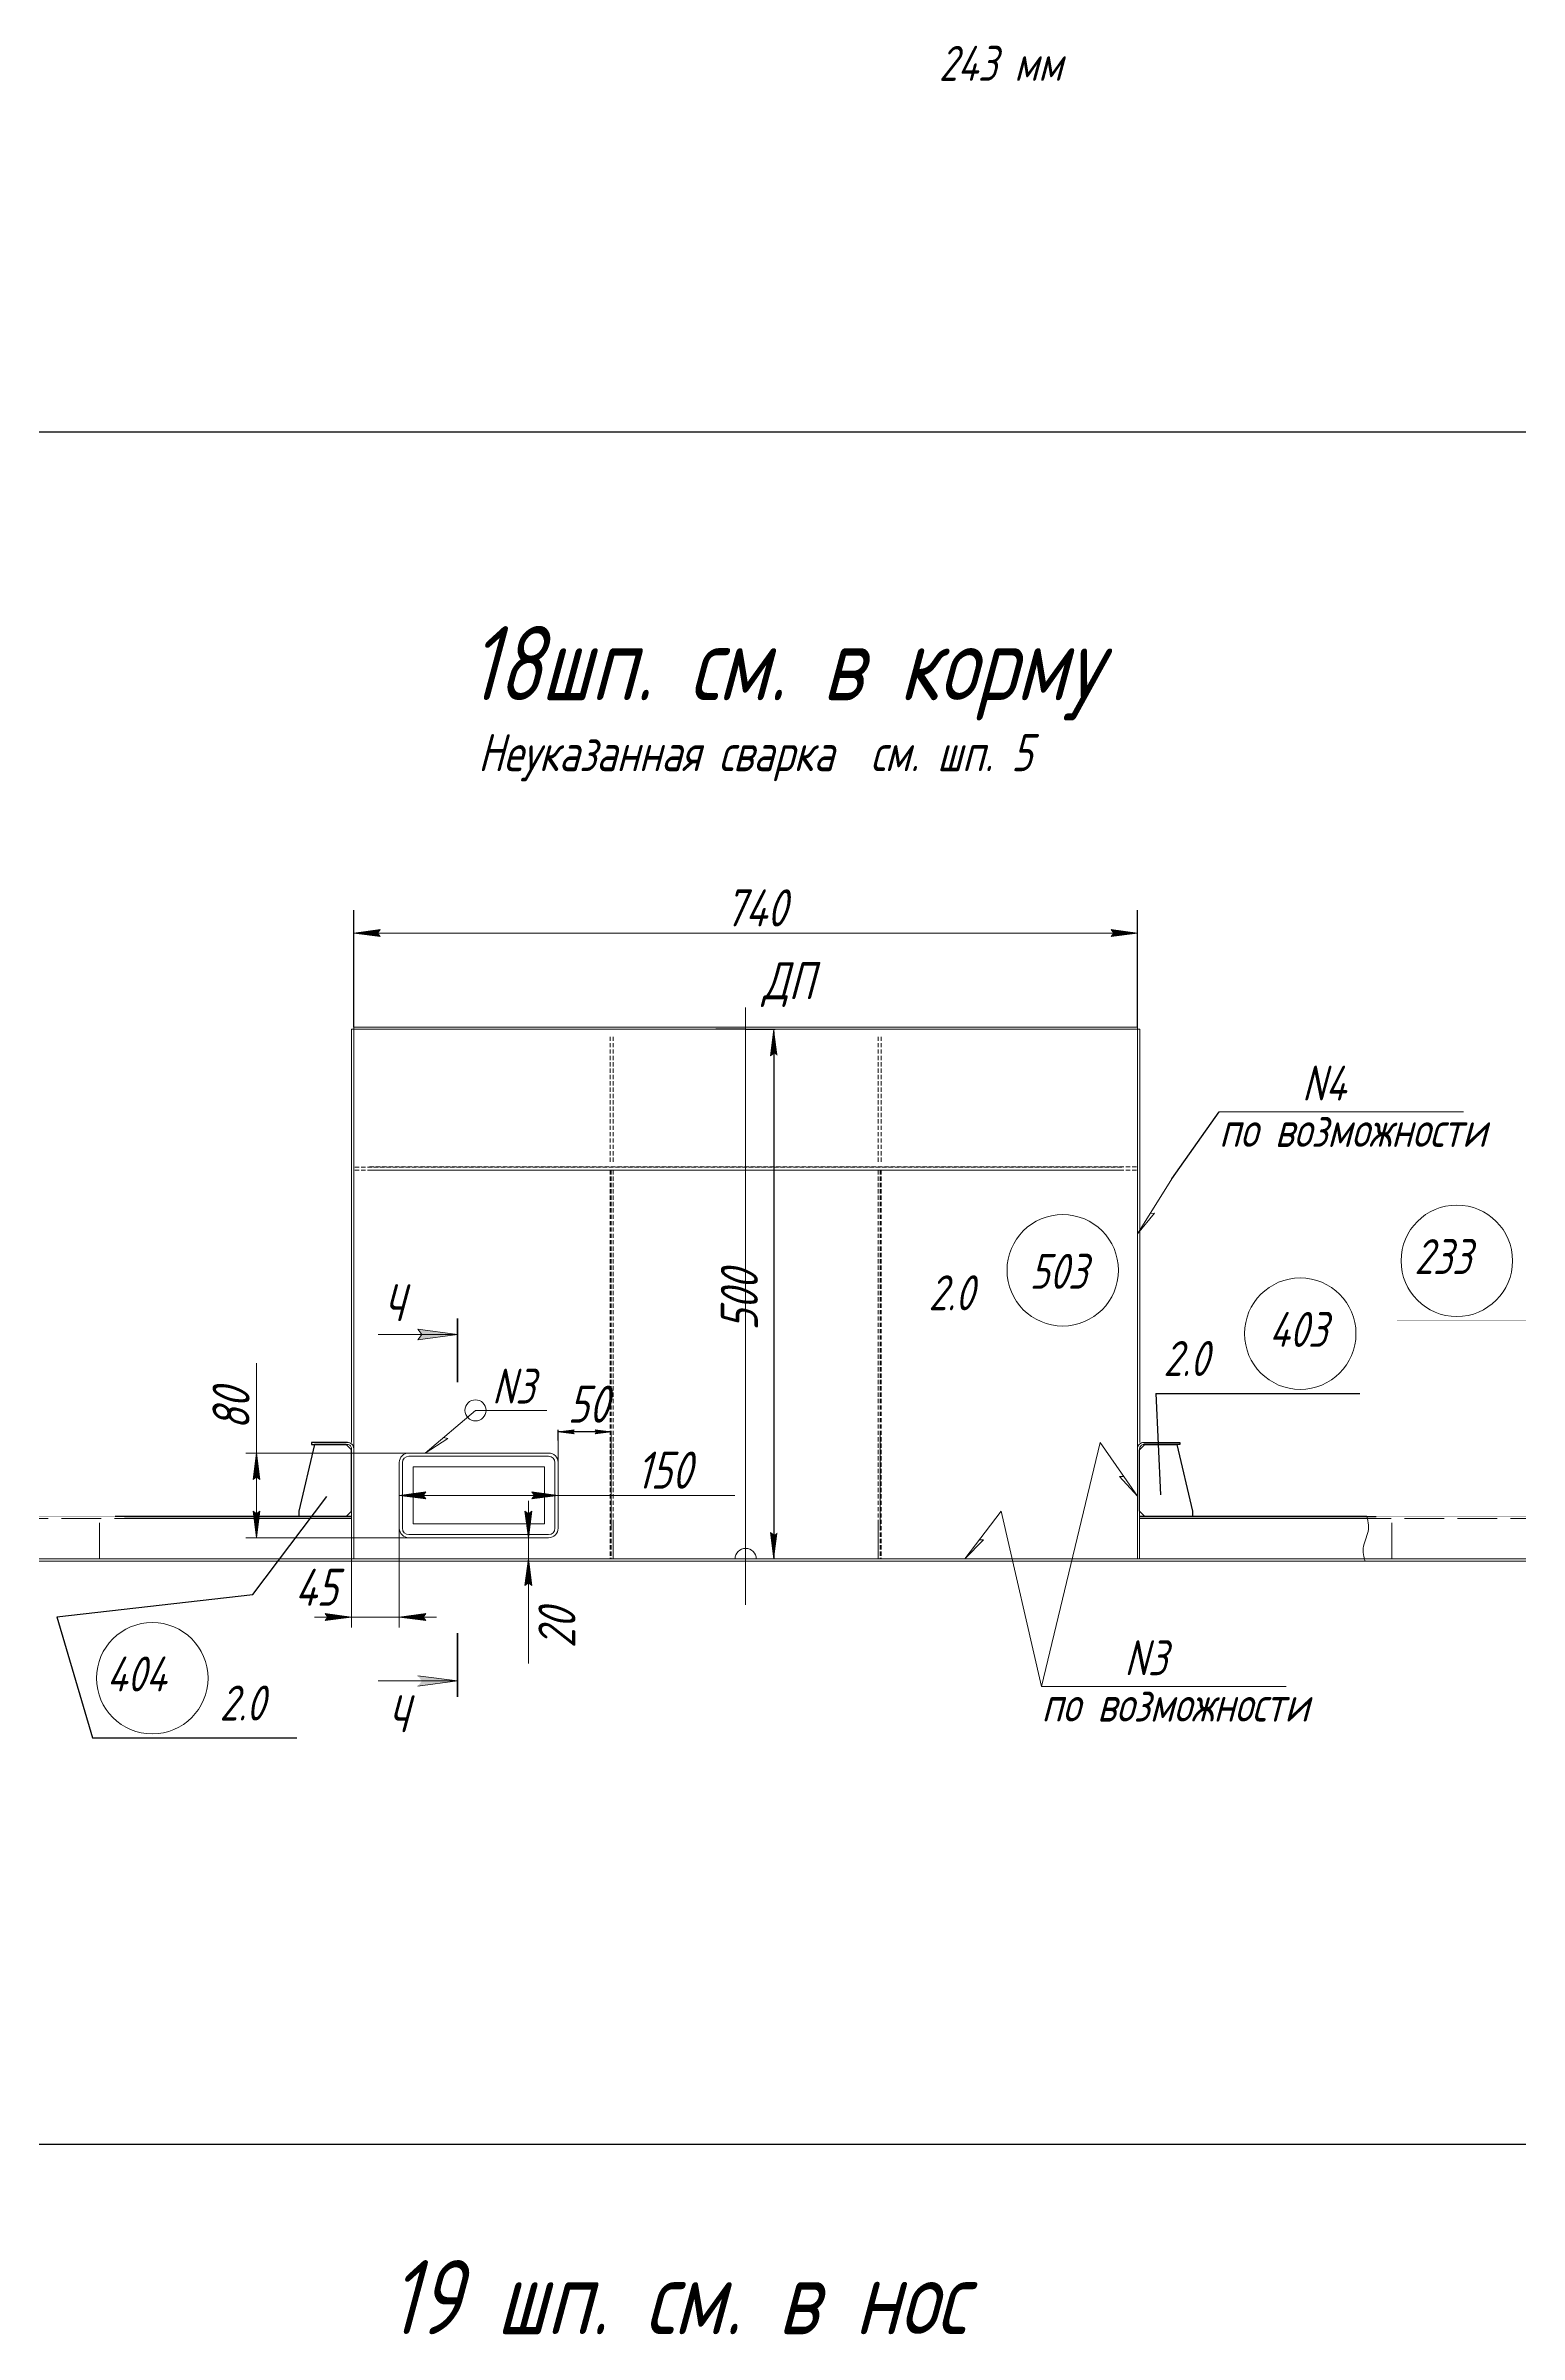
# Model space of a CAD drawing. Header units: millimetres. Extents: x 77380 to 135900, y -26587 to 17301.
# Drawn here: x 99892 to 101283, y -11229 to -9068 of the extents above; entities that cross this region are included whole.
import ezdxf

# ---------------------------------------------------------------- set-up
doc = ezdxf.new("R2010")
doc.units = ezdxf.units.MM
for name, pattern in [('K5LT32768', [0]), ('K5LT32770', [0]), ('K5LT32772', [0]), ('K5LT32773', [50, 37.5, -12.5]), ('K5LT32784', [850.2, 600, -125, 0.2, -125]), ('K5LT32789', [340.2, 240, -50, 0.2, -50]), ('K5LT_AXLED', [19.5, 15, -1.5, 1.5, -1.5]), ('K5LT_DASHED', [6, 4, -2]), ('K5LT_REINFORCED', [0]), ('K5LT_THIN', [0]), ('K5LT_THIN_INCLUDED_TO_HATCHING', [0])]:
    doc.linetypes.add(name, pattern=pattern)
doc.layers.add('4001', color=7, linetype='Continuous')
doc.styles.add('KDIMTEXTSTYLE', font='GOST_AU.SHX', dxfattribs={"width": 0.96, "oblique": 15, "height": 5})
doc.styles.add('KTEXTSTYLE', font='GOST_AU.SHX', dxfattribs={"width": 0.96, "height": 5})

# ---------------------------------------------------------------- blocks, each defined once
blk = doc.blocks.new('KDIMARROW_01')
blk.add_hatch(color=0).paths.add_polyline_path([(0, 0), (-15, 2), (-13.5, 0), (-15, -2)])
at = {"color": 0, "linetype": 'K5LT_THIN', "lineweight": 18}
for p, q in [((-13.5, 0), (-15, 2)), ((-15, 2), (0, 0)), ((0, 0), (-15, -2)), ((-15, -2), (-13.5, 0))]:
    blk.add_line(p, q, dxfattribs=at)
at = {"layer": '4001', "color": 0, "linetype": 'K5LT_THIN', "lineweight": 18}
blk.add_line((0, 0), (-1, 0), dxfattribs=at)

msp = doc.modelspace()

# ---------------------------------------------------------------- hatches: boundary and pattern name
for points in [[(100204.931, -9906.093), (100207.431, -9902.801), (100182.431, -9906.093), (100207.431, -9909.384)], [(100182.432, -9906.093), (100207.432, -9902.802), (100204.932, -9906.093), (100207.432, -9909.384)], [(100922.431, -9906.093), (100897.431, -9902.801), (100899.931, -9906.093), (100897.431, -9909.384)], [(100899.932, -9906.093), (100897.432, -9902.802), (100922.432, -9906.093), (100897.432, -9909.384)], [(100582.483, -10021.882), (100579.191, -9996.882), (100575.9, -10021.882), (100579.191, -10019.382)], [(100280.484, -10284.968), (100242.984, -10280.031), (100246.734, -10284.968), (100242.984, -10289.905)], [(100093.898, -10421.882), (100090.607, -10396.882), (100087.316, -10421.882), (100090.607, -10419.382)], [(100247.931, -10436.882), (100250.431, -10433.591), (100225.431, -10436.882), (100250.431, -10440.174)], [(100375.431, -10436.882), (100350.431, -10433.591), (100352.931, -10436.882), (100350.431, -10440.174)], [(100090.607, -10476.882), (100093.898, -10451.882), (100090.607, -10454.382), (100087.316, -10451.882)], [(100347.383, -10476.882), (100350.675, -10451.882), (100347.383, -10454.382), (100344.092, -10451.882)], [(100579.191, -10496.882), (100582.483, -10471.882), (100579.191, -10474.382), (100575.9, -10471.882)], [(100350.675, -10521.882), (100347.383, -10496.882), (100344.092, -10521.882), (100347.383, -10519.382)], [(100180.432, -10551.728), (100155.432, -10548.437), (100157.932, -10551.728), (100155.432, -10555.019)], [(100247.931, -10551.728), (100250.431, -10548.437), (100225.431, -10551.728), (100250.431, -10555.019)], [(100280.484, -10612.074), (100242.984, -10607.137), (100246.734, -10612.074), (100242.984, -10617.011)]]:
    msp.add_hatch(color=7).paths.add_polyline_path(points)

# ---------------------------------------------------------------- linework, layer by layer
at = {"color": 6}
for p, q in [((94137.059, -9432.779), (102487.549, -9432.779)), ((94137.059, -11049.459), (102487.549, -11049.459))]:
    msp.add_line(p, q, dxfattribs=at)
for p, q in [((100182.431, -9994.882), (100182.431, -9884.307)), ((100182.432, -9994.883), (100182.432, -9887.546)), ((100922.431, -9994.882), (100922.431, -9887.546)), ((100922.432, -9994.883), (100922.432, -9884.307)), ((100551.807, -9996.883), (100524.422, -9996.883)), ((100553.057, -9996.882), (100580.441, -9996.882)), ((100579.191, -9999.382), (100579.191, -10496.882)), ((100425.431, -10376.882), (100375.431, -10376.882))]:
    msp.add_line(p, q)
at = {"color": 7, "linetype": 'K5LT_THIN', "lineweight": 18}
for p, q in [((100182.431, -9906.093), (100207.431, -9902.801)), ((100207.431, -9909.384), (100182.431, -9906.093)), ((100182.431, -9906.093), (100332.431, -9906.093)), ((100182.432, -9906.093), (100207.432, -9909.384)), ((100772.432, -9906.093), (100182.432, -9906.093)), ((100204.932, -9906.093), (100207.432, -9902.802)), ((100207.432, -9909.384), (100204.932, -9906.093)), ((100332.431, -9906.093), (100922.431, -9906.093)), ((100922.432, -9906.093), (100772.432, -9906.093)), ((100899.931, -9906.093), (100897.431, -9902.801)), ((100922.431, -9906.093), (100897.431, -9909.384)), ((100897.431, -9909.384), (100899.931, -9906.093)), ((100922.432, -9906.093), (100897.432, -9902.802)), ((100897.432, -9909.384), (100922.432, -9906.093)), ((100180.401, -9996.882), (100180.401, -10386.882)), ((100180.402, -9996.883), (100180.402, -10386.883)), ((100180.402, -9996.883), (100182.432, -9996.883)), ((100182.401, -9996.882), (100182.401, -10386.882)), ((100182.401, -9996.882), (100182.401, -10386.882)), ((100182.402, -9996.883), (100182.402, -10386.883)), ((100922.431, -9994.882), (100182.431, -9994.882)), ((100182.431, -9996.882), (100182.431, -10496.882)), ((100182.431, -9996.882), (100182.431, -10496.882)), ((100922.431, -9996.882), (100182.431, -9996.882)), ((100182.432, -9994.883), (100922.432, -9994.883)), ((100182.432, -9994.883), (100182.432, -9996.883)), ((100182.432, -9996.883), (100182.432, -10496.883)), ((100182.432, -9996.883), (100922.432, -9996.883)), ((100579.191, -9996.882), (100575.9, -10021.882)), ((100579.191, -9996.882), (100579.191, -10016.882)), ((100922.431, -9994.882), (100922.431, -9996.882)), ((100922.431, -9996.882), (100922.431, -10496.882)), ((100924.461, -9996.882), (100922.431, -9996.882)), ((100922.432, -9996.883), (100922.432, -10496.883)), ((100922.432, -9996.883), (100922.432, -10496.883)), ((100922.461, -9996.882), (100922.461, -10386.882)), ((100922.462, -9996.883), (100922.462, -10386.883)), ((100922.462, -9996.883), (100922.462, -10386.883)), ((100924.461, -9996.882), (100924.461, -10386.882)), ((100924.462, -9996.883), (100924.462, -10386.883)), ((100575.9, -10021.882), (100579.191, -10019.382)), ((100579.191, -10016.882), (100579.191, -10051.882)), ((100579.191, -10016.882), (100579.191, -10054.681)), ((100579.191, -10054.681), (100579.191, -10115.531)), ((100999.438, -10074.946), (101230.283, -10074.946)), ((100999.438, -10074.946), (101154.438, -10074.946)), ((100999.438, -10074.946), (101230.283, -10074.946)), ((100182.402, -10129.883), (100182.402, -10496.883)), ((100182.402, -10129.883), (100182.402, -10496.883)), ((100922.461, -10129.882), (100922.461, -10496.882)), ((100922.461, -10129.882), (100922.461, -10496.882)), ((100954.663, -10138.155), (100922.462, -10189.87)), ((100922.462, -10189.87), (100938.47, -10170.387)), ((100938.47, -10170.387), (100934.355, -10170.77)), ((100246.734, -10284.968), (100242.984, -10280.031)), ((100242.984, -10280.031), (100280.484, -10284.968)), ((100205.484, -10284.968), (100280.484, -10284.968)), ((100280.484, -10284.968), (100242.984, -10289.905)), ((100242.984, -10289.905), (100246.734, -10284.968)), ((100090.607, -10372.882), (100090.607, -10312.032)), ((100297.383, -10356.65), (100249.987, -10396.882)), ((100297.383, -10356.65), (100364.848, -10356.65)), ((100090.607, -10396.882), (100090.607, -10372.882)), ((100249.987, -10396.882), (100271.176, -10383.213)), ((100271.176, -10383.213), (100267.141, -10382.322)), ((100375.431, -10467.882), (100375.431, -10376.882)), ((100425.431, -10466.2), (100425.431, -10376.882)), ((100679.432, -10466.2), (100679.432, -10376.883)), ((100887.255, -10386.882), (100831.762, -10617.466)), ((100887.255, -10386.882), (100922.431, -10437.634)), ((100234.431, -10396.882), (100080.607, -10396.882)), ((100087.316, -10421.882), (100090.607, -10396.882)), ((100090.607, -10396.882), (100093.898, -10421.882)), ((100090.607, -10396.882), (100090.607, -10476.882)), ((100180.432, -10496.883), (100180.432, -10392.809)), ((100180.432, -10496.882), (100180.432, -10392.809)), ((100182.432, -10496.883), (100182.432, -10392.809)), ((100182.432, -10496.882), (100182.432, -10392.809)), ((100225.431, -10405.882), (100225.431, -10467.882)), ((100225.431, -10467.882), (100225.431, -10405.882)), ((100225.431, -10405.882), (100225.431, -10446.882)), ((100228.431, -10467.882), (100228.431, -10405.882)), ((100228.431, -10405.882), (100228.431, -10467.882)), ((100366.431, -10396.882), (100234.431, -10396.882)), ((100234.431, -10396.882), (100366.431, -10396.882)), ((100234.431, -10399.882), (100366.431, -10399.882)), ((100366.431, -10399.882), (100234.431, -10399.882)), ((100362.431, -10409.882), (100238.431, -10409.882)), ((100238.431, -10409.882), (100238.431, -10463.882)), ((100362.431, -10463.882), (100362.431, -10409.882)), ((100372.431, -10405.882), (100372.431, -10467.882)), ((100372.431, -10467.882), (100372.431, -10405.882)), ((100375.431, -10467.882), (100375.431, -10405.882)), ((100375.431, -10405.882), (100375.431, -10467.882)), ((100375.431, -10405.882), (100375.431, -10446.882)), ((100922.431, -10496.883), (100922.431, -10392.809)), ((100922.431, -10496.882), (100922.431, -10392.809)), ((100924.432, -10496.883), (100924.432, -10392.809)), ((100924.432, -10496.882), (100924.432, -10392.809)), ((100090.607, -10419.382), (100087.316, -10421.882)), ((100093.898, -10421.882), (100090.607, -10419.382)), ((100225.431, -10436.882), (100250.431, -10433.591)), ((100250.431, -10433.591), (100247.931, -10436.882)), ((100352.931, -10436.882), (100350.431, -10433.591)), ((100350.431, -10433.591), (100375.431, -10436.882)), ((100922.431, -10437.634), (100905.485, -10418.962)), ((100905.485, -10418.962), (100909.614, -10419.142)), ((100090.607, -10476.882), (100087.316, -10451.882)), ((100087.316, -10451.882), (100090.607, -10454.382)), ((100090.607, -10454.382), (100093.898, -10451.882)), ((100093.898, -10451.882), (100090.607, -10476.882)), ((100250.431, -10440.174), (100225.431, -10436.882)), ((100225.431, -10436.882), (100375.431, -10436.882)), ((100247.931, -10436.882), (100250.431, -10440.174)), ((100347.383, -10454.382), (100344.092, -10451.882)), ((100344.092, -10451.882), (100347.383, -10476.882)), ((100347.383, -10476.882), (100347.383, -10441.882)), ((100347.383, -10476.882), (100350.675, -10451.882)), ((100350.675, -10451.882), (100347.383, -10454.382)), ((100375.431, -10436.882), (100350.431, -10440.174)), ((100350.431, -10440.174), (100352.931, -10436.882)), ((100375.431, -10436.882), (100472.931, -10436.882)), ((100472.931, -10436.882), (100542.38, -10436.882)), ((100793.61, -10451.883), (100759.379, -10496.882)), ((100793.61, -10451.883), (100831.762, -10617.466)), ((100180.432, -10458.81), (99957.589, -10458.81)), ((99965.466, -10458.809), (100180.432, -10458.809)), ((100234.431, -10476.882), (100080.607, -10476.882)), ((100180.432, -10467.787), (100180.432, -10561.728)), ((100225.431, -10467.882), (100225.431, -10561.728)), ((100366.431, -10473.882), (100234.431, -10473.882)), ((100234.431, -10473.882), (100366.431, -10473.882)), ((100234.431, -10476.882), (100366.431, -10476.882)), ((100366.431, -10476.882), (100234.431, -10476.882)), ((100238.431, -10463.882), (100362.431, -10463.882)), ((100366.431, -10476.882), (100337.383, -10476.882)), ((100347.383, -10476.882), (100347.383, -10496.882)), ((100579.191, -10474.382), (100575.9, -10471.882)), ((100575.9, -10471.882), (100579.191, -10496.882)), ((100924.432, -10458.809), (101147.274, -10458.809)), ((101139.397, -10458.81), (100924.432, -10458.81)), ((99942.431, -10496.883), (99942.431, -10496.882)), ((100367.233, -10496.882), (100337.383, -10496.882)), ((100347.383, -10496.882), (100344.092, -10521.882)), ((100350.675, -10521.882), (100347.383, -10496.882)), ((100347.383, -10496.882), (100347.383, -10531.882)), ((100347.383, -10496.882), (100347.383, -10534.681)), ((100427.432, -10496.883), (100427.432, -10496.882)), ((100427.432, -10496.882), (100427.432, -10496.882)), ((100677.432, -10496.882), (100677.432, -10496.883)), ((100677.432, -10496.882), (100677.432, -10496.882)), ((100737.63, -10496.882), (100767.48, -10496.882)), ((100759.379, -10496.882), (100777.134, -10478.978)), ((100777.134, -10478.978), (100773.001, -10478.975)), ((100344.092, -10521.882), (100347.383, -10519.382)), ((100347.383, -10519.382), (100350.675, -10521.882)), ((100347.383, -10534.681), (100347.383, -10595.531)), ((100180.432, -10551.728), (100145.432, -10551.728)), ((100180.432, -10551.728), (100155.432, -10548.437)), ((100155.432, -10548.437), (100157.932, -10551.728)), ((100157.932, -10551.728), (100155.432, -10555.019)), ((100155.432, -10555.019), (100180.432, -10551.728)), ((100225.431, -10551.728), (100180.432, -10551.728)), ((100250.431, -10548.437), (100225.431, -10551.728)), ((100225.431, -10551.728), (100250.431, -10555.019)), ((100225.431, -10551.728), (100260.431, -10551.728)), ((100247.931, -10551.728), (100250.431, -10548.437)), ((100250.431, -10555.019), (100247.931, -10551.728)), ((100242.984, -10607.137), (100280.484, -10612.074)), ((100205.484, -10612.074), (100280.484, -10612.074)), ((100280.484, -10612.074), (100242.984, -10617.011)), ((100831.762, -10617.466), (100986.762, -10617.466)), ((100831.762, -10617.466), (101062.607, -10617.466))]:
    msp.add_line(p, q, dxfattribs=at)
at = {"color": 1, "linetype": 'K5LT32772', "lineweight": 18, "true_color": 0xff0000}
for p, q in [((100552.432, -10540.069), (100552.432, -9976.234)), ((100552.432, -10540.069), (100552.432, -9976.235)), ((101162.432, -10496.882), (99942.431, -10496.882)), ((99942.431, -10496.882), (101162.432, -10496.882))]:
    msp.add_line(p, q, dxfattribs=at)
at = {"color": 30, "linetype": 'K5LT_AXLED', "lineweight": 18, "true_color": 0xff8000}
for p in [(100552.432, -10540.07), (100552.432, -10540.069)]:
    msp.add_line(p, (100552.432, -9976.235), dxfattribs=at)
at = {"color": 7, "linetype": 'K5LT_DASHED', "lineweight": 18}
for p, q in [((100424.431, -10121.882), (100424.431, -10001.882)), ((100424.431, -10121.882), (100424.431, -10001.882)), ((100424.431, -10121.882), (100424.431, -10001.882)), ((100424.432, -10121.883), (100424.432, -10001.883)), ((100427.431, -10121.882), (100427.431, -10001.882)), ((100427.431, -10121.882), (100427.431, -10001.882)), ((100427.431, -10121.882), (100427.431, -10001.882)), ((100427.432, -10121.883), (100427.432, -10001.883)), ((100677.431, -10121.882), (100677.431, -10001.882)), ((100677.432, -10121.883), (100677.432, -10001.883)), ((100677.432, -10121.883), (100677.432, -10001.883)), ((100677.432, -10121.883), (100677.432, -10001.883)), ((100680.431, -10121.882), (100680.431, -10001.882)), ((100680.432, -10121.883), (100680.432, -10001.883)), ((100680.432, -10121.883), (100680.432, -10001.883)), ((100680.432, -10121.883), (100680.432, -10001.883)), ((100907.462, -10126.883), (100182.432, -10126.883)), ((100907.462, -10129.883), (100182.432, -10129.883)), ((100197.401, -10126.882), (100922.431, -10126.882)), ((100197.401, -10129.882), (100922.431, -10129.882)), ((100424.432, -10129.883), (100424.432, -10496.883)), ((100425.431, -10129.882), (100425.431, -10496.882)), ((100427.431, -10129.882), (100427.431, -10496.882)), ((100427.431, -10129.882), (100427.431, -10496.882)), ((100427.431, -10129.882), (100427.431, -10496.882)), ((100427.432, -10129.883), (100427.432, -10496.883)), ((100677.431, -10129.882), (100677.431, -10496.882)), ((100677.432, -10129.883), (100677.432, -10496.883)), ((100677.432, -10129.883), (100677.432, -10496.883)), ((100677.432, -10129.883), (100677.432, -10496.883)), ((100679.432, -10129.883), (100679.432, -10496.883)), ((100680.431, -10129.882), (100680.431, -10496.882))]:
    msp.add_line(p, q, dxfattribs=at)
at = {"color": 7}
for p, q in [((100954.663, -10138.155), (100999.438, -10074.946)), ((100375.431, -10385.042), (100375.431, -10374.882))]:
    msp.add_line(p, q, dxfattribs=at)
at = {"color": 134, "linetype": 'K5LT_REINFORCED', "lineweight": 100, "true_color": 0x009696}
for p, q in [((100280.484, -10269.968), (100280.484, -10329.968)), ((100280.484, -10567.074), (100280.484, -10627.074))]:
    msp.add_line(p, q, dxfattribs=at)
at = {"color": 1, "linetype": 'K5LT32772', "true_color": 0xff0000}
for p, q in [((100939.715, -10340.58), (101132.428, -10340.58)), ((100939.715, -10340.58), (100944.168, -10436.427)), ((99902.234, -10551.601), (99935.886, -10665.852)), ((99935.886, -10665.852), (100128.599, -10665.852))]:
    msp.add_line(p, q, dxfattribs=at)
at = {"color": 7, "linetype": 'K5LT_THIN'}
for p, q in [((100145.431, -10388.882), (100130.432, -10451.883)), ((100145.431, -10388.883), (100130.432, -10451.883)), ((100176.432, -10386.809), (100142.504, -10386.809)), ((100142.504, -10386.809), (100142.504, -10388.81)), ((100176.432, -10386.81), (100142.504, -10386.81)), ((100142.504, -10386.81), (100142.504, -10388.81)), ((100142.504, -10388.81), (100176.432, -10388.81)), ((100142.504, -10388.81), (100176.432, -10388.81)), ((100175.431, -10388.882), (100145.431, -10388.882)), ((100175.431, -10388.883), (100145.431, -10388.883)), ((100180.432, -10393.883), (100175.431, -10388.882)), ((100180.432, -10393.883), (100175.431, -10388.883)), ((100924.432, -10393.883), (100929.432, -10388.882)), ((100924.432, -10393.883), (100929.432, -10388.883)), ((100928.431, -10386.809), (100962.359, -10386.809)), ((100928.431, -10386.81), (100962.359, -10386.81)), ((100962.359, -10388.81), (100928.431, -10388.81)), ((100962.359, -10388.81), (100928.431, -10388.81)), ((100929.432, -10388.882), (100959.432, -10388.882)), ((100929.432, -10388.883), (100959.432, -10388.883)), ((100959.432, -10388.882), (100974.432, -10451.883)), ((100959.432, -10388.883), (100974.432, -10451.883)), ((100962.359, -10386.809), (100962.359, -10388.81)), ((100962.359, -10386.81), (100962.359, -10388.81)), ((100180.432, -10451.883), (100180.432, -10393.883)), ((100180.432, -10451.883), (100180.432, -10393.883)), ((100924.432, -10451.883), (100924.432, -10393.883)), ((100924.432, -10451.883), (100924.432, -10393.883)), ((100130.432, -10451.883), (100130.432, -10456.883)), ((100130.432, -10451.883), (100130.432, -10456.882)), ((100175.431, -10456.883), (100180.432, -10451.883)), ((100175.431, -10456.882), (100180.432, -10451.883)), ((100929.432, -10456.883), (100924.432, -10451.883)), ((100929.432, -10456.882), (100924.432, -10451.883)), ((100974.432, -10451.883), (100974.432, -10456.883)), ((100974.432, -10451.883), (100974.432, -10456.882)), ((100180.432, -10456.81), (99957.061, -10456.81)), ((99965.997, -10456.81), (100180.432, -10456.81)), ((100130.432, -10456.882), (100175.431, -10456.882)), ((100130.432, -10456.883), (100175.431, -10456.883)), ((101138.866, -10456.81), (100924.432, -10456.81)), ((100924.432, -10456.81), (101147.802, -10456.81)), ((100974.432, -10456.882), (100929.432, -10456.882)), ((100974.432, -10456.883), (100929.432, -10456.883))]:
    msp.add_line(p, q, dxfattribs=at)
at = {"color": 3, "linetype": 'K5LT32768', "lineweight": 18, "true_color": 0x00ff00}
for p, q in [((100180.432, -10496.882), (100180.432, -10392.809)), ((100180.432, -10496.882), (100180.432, -10392.809)), ((100182.432, -10496.882), (100182.432, -10392.809)), ((100182.432, -10496.882), (100182.432, -10392.809)), ((100922.431, -10496.882), (100922.431, -10392.809)), ((100922.431, -10496.882), (100922.431, -10392.809)), ((100924.432, -10496.882), (100924.432, -10392.809)), ((100924.432, -10496.882), (100924.432, -10392.809)), ((101692.431, -10496.882), (99412.432, -10496.882)), ((101692.431, -10498.882), (99412.432, -10498.882)), ((101652.432, -10496.882), (99452.432, -10496.882))]:
    msp.add_line(p, q, dxfattribs=at)
at = {"color": 1, "true_color": 0xff0000}
for p, q in [((100087.228, -10530.612), (100156.904, -10438.091)), ((99902.234, -10551.601), (100087.228, -10530.612))]:
    msp.add_line(p, q, dxfattribs=at)
at = {"color": 1, "linetype": 'K5LT32773', "lineweight": 18, "true_color": 0xff0000}
for p, q in [((99456.504, -10458.809), (100180.432, -10458.809)), ((100924.432, -10458.809), (101648.359, -10458.809))]:
    msp.add_line(p, q, dxfattribs=at)
at = {"color": 3, "linetype": 'K5LT32789', "lineweight": 18, "true_color": 0x00ff00}
for p, q in [((99942.431, -10462.883), (99942.431, -10496.882)), ((100427.432, -10496.882), (100427.432, -10462.882)), ((100427.432, -10462.883), (100427.432, -10496.882)), ((100677.432, -10462.882), (100677.432, -10496.882)), ((100677.432, -10496.882), (100677.432, -10462.883)), ((101162.432, -10496.882), (101162.432, -10462.883))]:
    msp.add_line(p, q, dxfattribs=at)
at = {"color": 7, "linetype": 'K5LT_THIN_INCLUDED_TO_HATCHING', "lineweight": 18}
for p, q in [((101138.383, -10476.807), (101137.677, -10478.78)), ((101139.061, -10474.833), (101138.383, -10476.807)), ((101138.866, -10456.81), (101139.403, -10458.834)), ((101139.657, -10472.855), (101139.061, -10474.833)), ((101139.403, -10458.834), (101139.886, -10460.855)), ((101140.125, -10470.873), (101139.657, -10472.855)), ((101139.886, -10460.855), (101140.264, -10462.872)), ((101140.432, -10468.884), (101140.125, -10470.873)), ((101140.264, -10462.872), (101140.497, -10464.883)), ((101140.557, -10466.887), (101140.432, -10468.884)), ((101140.497, -10464.883), (101140.557, -10466.887)), ((99955.25, -10498.771), (99955.28, -10498.882)), ((101135.602, -10486.702), (101135.467, -10488.698)), ((101135.467, -10488.698), (101135.517, -10490.702)), ((101135.517, -10490.702), (101135.742, -10492.713)), ((101135.919, -10484.713), (101135.602, -10486.702)), ((101135.742, -10492.713), (101136.113, -10494.73)), ((101136.395, -10482.731), (101135.919, -10484.713)), ((101136.113, -10494.73), (101136.591, -10496.751)), ((101136.996, -10480.754), (101136.395, -10482.731)), ((101136.591, -10496.751), (101137.127, -10498.774)), ((101137.677, -10478.78), (101136.996, -10480.754)), ((101137.127, -10498.774), (101137.156, -10498.882))]:
    msp.add_line(p, q, dxfattribs=at)
at = {"color": 1, "linetype": 'K5LT32784', "lineweight": 18, "true_color": 0xff0000}
msp.add_line((99325.786, -10496.882), (101790.815, -10496.882), dxfattribs=at)
at = {"color": 1, "linetype": 'K5LT32772', "true_color": 0xff0000, "const_width": 0.18}
for points in [[(101167.504, -10271.783), (101490.731, -10271.783), (101639.276, -10184.098)], [(99452.432, -10462.883), (99458.505, -10456.81), (100180.432, -10456.81)], [(100924.432, -10456.81), (101646.359, -10456.81), (101652.432, -10462.883)]]:
    msp.add_lwpolyline(points, dxfattribs=at)
at = {"color": 2, "linetype": 'K5LT32770', "true_color": 0xffff00, "const_width": 0.18}
for points in [[(100180.432, -10451.883), (100180.432, -10393.883), (100175.431, -10388.882), (100145.431, -10388.882), (100130.432, -10451.883), (100130.432, -10456.882), (100175.431, -10456.882), (100180.432, -10451.883)], [(100180.432, -10451.882), (100180.432, -10393.882), (100175.431, -10388.882), (100145.431, -10388.882), (100130.432, -10451.882), (100130.432, -10456.882), (100175.431, -10456.882), (100180.432, -10451.882)], [(100924.432, -10451.883), (100924.432, -10393.883), (100929.432, -10388.882), (100959.432, -10388.882), (100974.432, -10451.883), (100974.432, -10456.882), (100929.432, -10456.882), (100924.432, -10451.883)], [(100924.432, -10451.882), (100924.432, -10393.882), (100929.432, -10388.882), (100959.432, -10388.882), (100974.432, -10451.882), (100974.432, -10456.882), (100929.432, -10456.882), (100924.432, -10451.882)]]:
    msp.add_lwpolyline(points, dxfattribs=at)
at = {"color": 3, "linetype": 'K5LT32768', "true_color": 0x00ff00, "const_width": 0.18}
for points in [[(100176.432, -10386.809), (100142.504, -10386.809), (100142.504, -10388.81), (100176.432, -10388.81)], [(100176.432, -10386.809), (100142.504, -10386.809), (100142.504, -10388.809), (100176.432, -10388.809)], [(100928.431, -10386.809), (100962.359, -10386.809), (100962.359, -10388.81), (100928.431, -10388.81)], [(100928.431, -10386.809), (100962.359, -10386.809), (100962.359, -10388.809), (100928.431, -10388.809)]]:
    msp.add_lwpolyline(points, dxfattribs=at)
at = {"color": 1, "linetype": 'K5LT32772', "lineweight": 18, "true_color": 0xff0000}
for centre in [(100851.8, -10224.385), (100851.8, -10224.385), (101223.864, -10215.423), (101076.068, -10284.22), (99992.246, -10609.492)]:
    msp.add_circle(centre, 52.603, dxfattribs=at)
at = {"color": 7, "linetype": 'K5LT_THIN', "lineweight": 18}
for centre, radius, start, end in [((100297.383, -10356.65), 10, 0, 359.999994), ((100176.432, -10392.809), 6, 359.998352, 90.001648), ((100176.432, -10392.809), 6, 359.998352, 90.001648), ((100176.432, -10392.808), 3.999, 359.993195, 90.006798), ((100176.432, -10392.809), 3.999, 359.993195, 90.006798), ((100928.431, -10392.809), 6, 89.998352, 180.001648), ((100928.431, -10392.809), 6, 89.998352, 180.001648), ((100928.431, -10392.808), 3.999, 89.993202, 180.006805), ((100928.431, -10392.809), 3.999, 89.993202, 180.006805), ((100234.431, -10405.882), 9, 90, 180), ((100234.431, -10405.882), 9, 90, 180), ((100234.431, -10405.882), 6, 90, 180), ((100366.431, -10405.882), 9, 0, 90), ((100366.431, -10405.882), 9, 0, 90), ((100366.431, -10405.882), 6, 0, 90), ((100234.431, -10467.882), 9, 180, 270), ((100234.431, -10467.882), 9, 180, 270), ((100234.431, -10467.882), 6, 180, 270), ((100366.431, -10467.882), 6, 270, 0), ((100366.431, -10467.882), 9, 270, 0), ((100366.431, -10467.882), 9, 270, 0), ((100552.432, -10496.882), 10, 0, 180), ((100552.432, -10496.882), 10, 0, 180)]:
    msp.add_arc(centre, radius, start, end, dxfattribs=at)
at = {"color": 3, "linetype": 'K5LT32768', "lineweight": 18, "true_color": 0x00ff00}
for centre, radius, start, end in [((100176.432, -10392.809), 6, 359.998352, 90.001648), ((100176.432, -10392.809), 6, 359.998352, 90.001648), ((100176.432, -10392.808), 3.999, 359.993195, 90.006798), ((100176.432, -10392.808), 3.999, 359.993195, 90.006798), ((100928.431, -10392.809), 6, 89.998352, 180.001648), ((100928.431, -10392.809), 6, 89.998352, 180.001648), ((100928.431, -10392.808), 3.999, 89.993202, 180.006805), ((100928.431, -10392.808), 3.999, 89.993202, 180.006805)]:
    msp.add_arc(centre, radius, start, end, dxfattribs=at)

# ---------------------------------------------------------------- block references
at = {"color": 7, "xscale": -1}
msp.add_blockref('KDIMARROW_01', (100375.431, -10376.882), dxfattribs=at)
at = {"color": 7, "xscale": -1, "rotation": 180}
msp.add_blockref('KDIMARROW_01', (100425.431, -10376.882), dxfattribs=at)

# ---------------------------------------------------------------- texts
at = {"color": 7}
for s, insert, char_height, attachment_point, style in [('{\\H13.2x;\\Q15;\\W0.965;\\C1;\\c255;243 мм}', (100734.812, -9068.507), 2.5, 1, 'KTEXTSTYLE'), ('{\\H28x;\\Q15;\\W0.965;18шп. см. в корму}', (100290.61, -9616.256), 2.5, 1, 'KTEXTSTYLE'), ('\\H3.5;\\W0.965;\\Q15;\\Q15;\\H35.00;Неуказанная сварка  см. шп. 5', (100299.814, -9718.203), 2.5, 1, 'KTEXTSTYLE'), ('\\A1;{\\H7x;\\W0.965;740}', (100561.927, -9882.284), 5, 5, 'KDIMTEXTSTYLE'), ('\\H3.5;\\W0.965;\\Q15;\\Q15;\\H35.00;ДП', (100568.386, -9933.56), 2.5, 1, 'KTEXTSTYLE'), ('{\\H13.2x;\\Q15;\\W0.965;N4}', (101077.747, -10031.222), 2.5, 1, 'KTEXTSTYLE'), ('{\\H13.2x;\\Q15;\\W0.965;по возможности}', (100999.438, -10074.946), 2.5, 1, 'KTEXTSTYLE'), ('\\H3.5;\\W0.965;\\Q15;\\Q15;\\H33.00;{\\c255;233}', (101183.728, -10194.948), 2.5, 1, 'KTEXTSTYLE'), ('{\\H13.2x;\\Q15;\\W0.965;\\C1;\\c255;503}', (100820.474, -10208.885), 2.5, 1, 'KTEXTSTYLE'), ('{\\H14x;\\Q15;\\W0.965;Ч}', (100210.11, -10237.424), 2.5, 1, 'KTEXTSTYLE'), ('{\\H13.2x;\\Q15;\\W0.965;\\C1;\\c255;2.0}', (100725.028, -10229.141), 2.5, 1, 'KTEXTSTYLE'), ('\\H3.5;\\W0.965;\\Q15;\\Q15;\\H33.00;{\\c255;403}', (101046.527, -10263.744), 2.5, 1, 'KTEXTSTYLE'), ('\\H3.5;\\W0.965;\\Q15;\\Q15;\\H33.00;{\\c255;2.0}', (100946.774, -10291.142), 2.5, 1, 'KTEXTSTYLE'), ('{\\H13.2x;\\Q15;\\W0.965;N3}', (100312.994, -10317.281), 2.5, 1, 'KTEXTSTYLE'), ('\\A1;{\\H7x;\\W0.965;50}', (100403.643, -10350.756), 5, 5, 'KDIMTEXTSTYLE'), ('\\A1;{\\H7x;\\W0.965;150}', (100475.203, -10413.074), 5, 5, 'KDIMTEXTSTYLE'), ('\\A1;{\\H7x;\\W0.965;45}', (100146.968, -10523.657), 5, 5, 'KDIMTEXTSTYLE'), ('{\\H13.2x;\\Q15;\\W0.965;N3}', (100910.071, -10573.742), 2.5, 1, 'KTEXTSTYLE'), ('\\H3.5;\\W0.965;\\Q15;\\Q15;\\H33.00;{\\c255;404}', (99949.129, -10589.016), 2.5, 1, 'KTEXTSTYLE'), ('\\H3.5;\\W0.965;\\Q15;\\Q15;\\H33.00;{\\c255;2.0}', (100055.651, -10616.414), 2.5, 1, 'KTEXTSTYLE'), ('{\\H14x;\\Q15;\\W0.965;Ч}', (100214.07, -10625.458), 2.5, 1, 'KTEXTSTYLE'), ('{\\H13.2x;\\Q15;\\W0.965;по возможности}', (100831.762, -10617.466), 2.5, 1, 'KTEXTSTYLE'), ('{\\H28x;\\Q15;\\W0.965;19 шп. см. в нос}', (100215.038, -11158.792), 2.5, 1, 'KTEXTSTYLE')]:
    msp.add_mtext(s, dxfattribs=dict(at, insert=insert, char_height=char_height, attachment_point=attachment_point, style=style))
at = {"color": 7, "char_height": 5, "attachment_point": 5, "rotation": 90, "style": 'KDIMTEXTSTYLE'}
for s, insert in [('\\A1;{\\H7x;\\W0.965;500}', (100546.492, -10252.748)), ('\\A1;{\\H7x;\\W0.965;80}', (100066.584, -10355.421)), ('\\A1;{\\H7x;\\W0.965;20}', (100374.273, -10562.536))]:
    msp.add_mtext(s, dxfattribs=dict(at, insert=insert))

doc.saveas('drawing.dxf')
